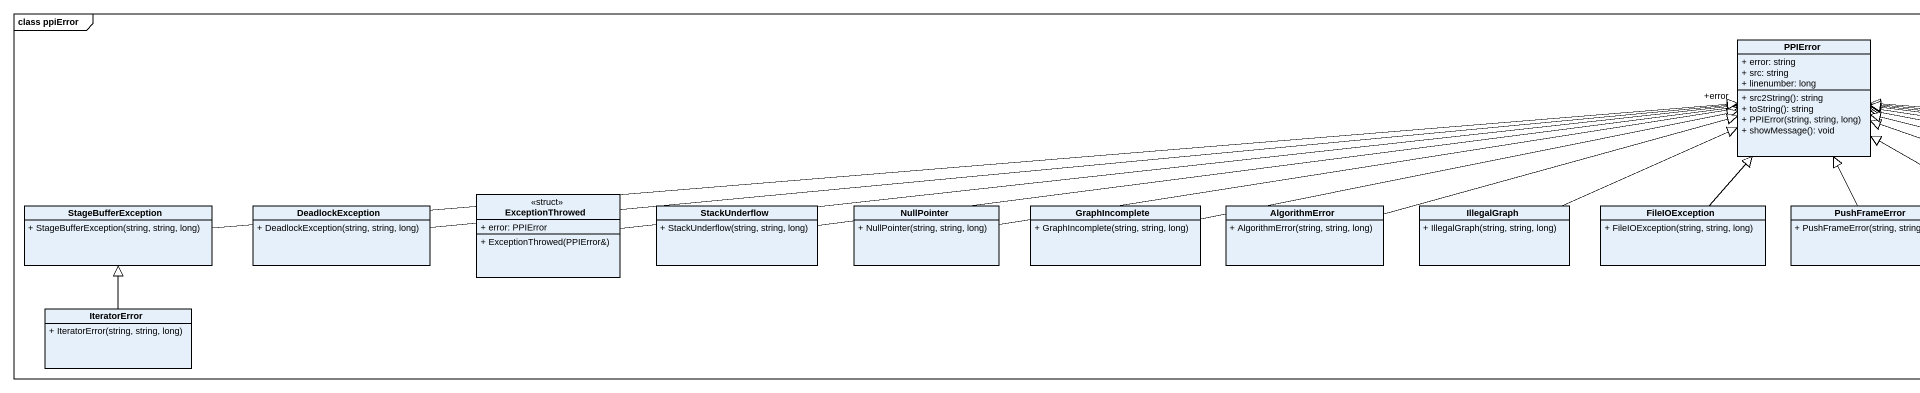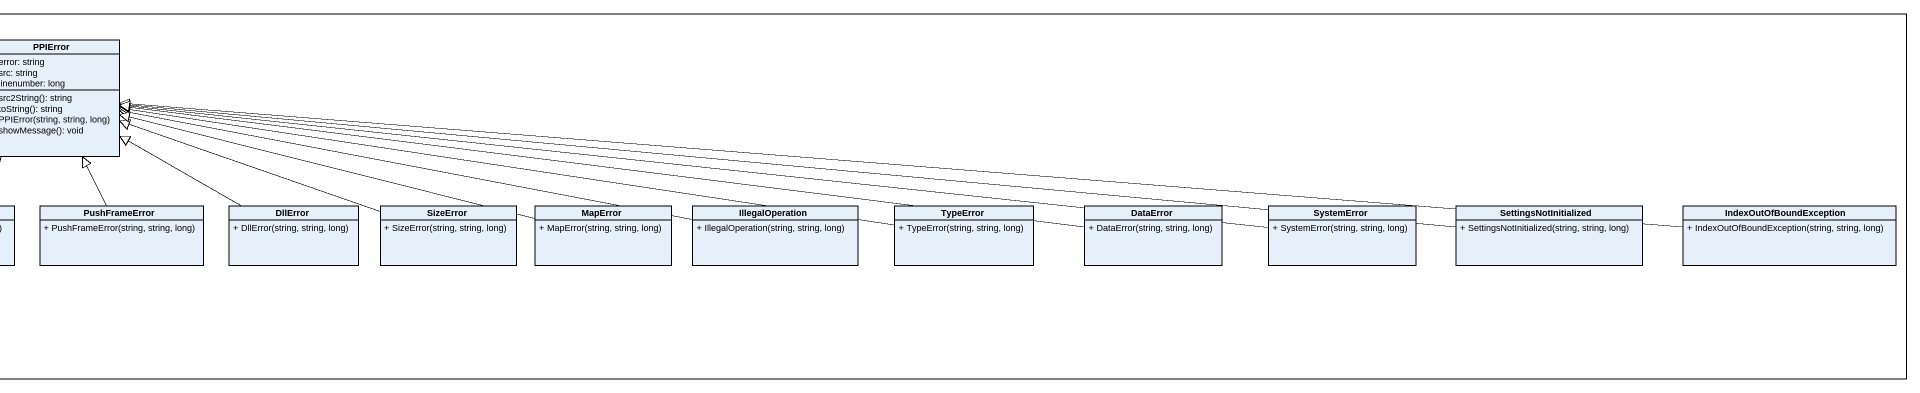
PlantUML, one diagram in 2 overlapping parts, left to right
@startuml
mainframe class ppiError
hide circle
hide empty members
skinparam classAttributeIconSize 0
class PPIError {
  + error: string
  + src: string
  + linenumber: long
  + src2String(): string
  + toString(): string
  + PPIError(string, string, long)
  + showMessage(): void
}
class StageBufferException {
  + StageBufferException(string, string, long)
}
class DeadlockException {
  + DeadlockException(string, string, long)
}
class ExceptionThrowed <<struct>> {
  + error: PPIError
  + ExceptionThrowed(PPIError&)
}
class StackUnderflow {
  + StackUnderflow(string, string, long)
}
class NullPointer {
  + NullPointer(string, string, long)
}
class GraphIncomplete {
  + GraphIncomplete(string, string, long)
}
class AlgorithmError {
  + AlgorithmError(string, string, long)
}
class IllegalGraph {
  + IllegalGraph(string, string, long)
}
class FileIOException {
  + FileIOException(string, string, long)
}
class PushFrameError {
  + PushFrameError(string, string, long)
}
class DllError {
  + DllError(string, string, long)
}
class SizeError {
  + SizeError(string, string, long)
}
class MapError {
  + MapError(string, string, long)
}
class IllegalOperation {
  + IllegalOperation(string, string, long)
}
class TypeError {
  + TypeError(string, string, long)
}
class DataError {
  + DataError(string, string, long)
}
class SystemError {
  + SystemError(string, string, long)
}
class SettingsNotInitialized {
  + SettingsNotInitialized(string, string, long)
}
class IndexOutOfBoundException {
  + IndexOutOfBoundException(string, string, long)
}
class IteratorError {
  + IteratorError(string, string, long)
}
StageBufferException -right-|> PPIError
DeadlockException -right-|> PPIError
ExceptionThrowed -right-> "+error" PPIError
StackUnderflow -right-|> PPIError
NullPointer -right-|> PPIError
GraphIncomplete -right-|> PPIError
AlgorithmError -right-|> PPIError
IllegalGraph -right-|> PPIError
FileIOException -up-|> PPIError
PushFrameError -up-|> PPIError
DllError -left-|> PPIError
SizeError -left-|> PPIError
MapError -left-|> PPIError
IllegalOperation -left-|> PPIError
TypeError -left-|> PPIError
DataError -left-|> PPIError
SystemError -left-|> PPIError
SettingsNotInitialized -left-|> PPIError
IndexOutOfBoundException -left-|> PPIError
IteratorError -up-|> StageBufferException
@enduml
